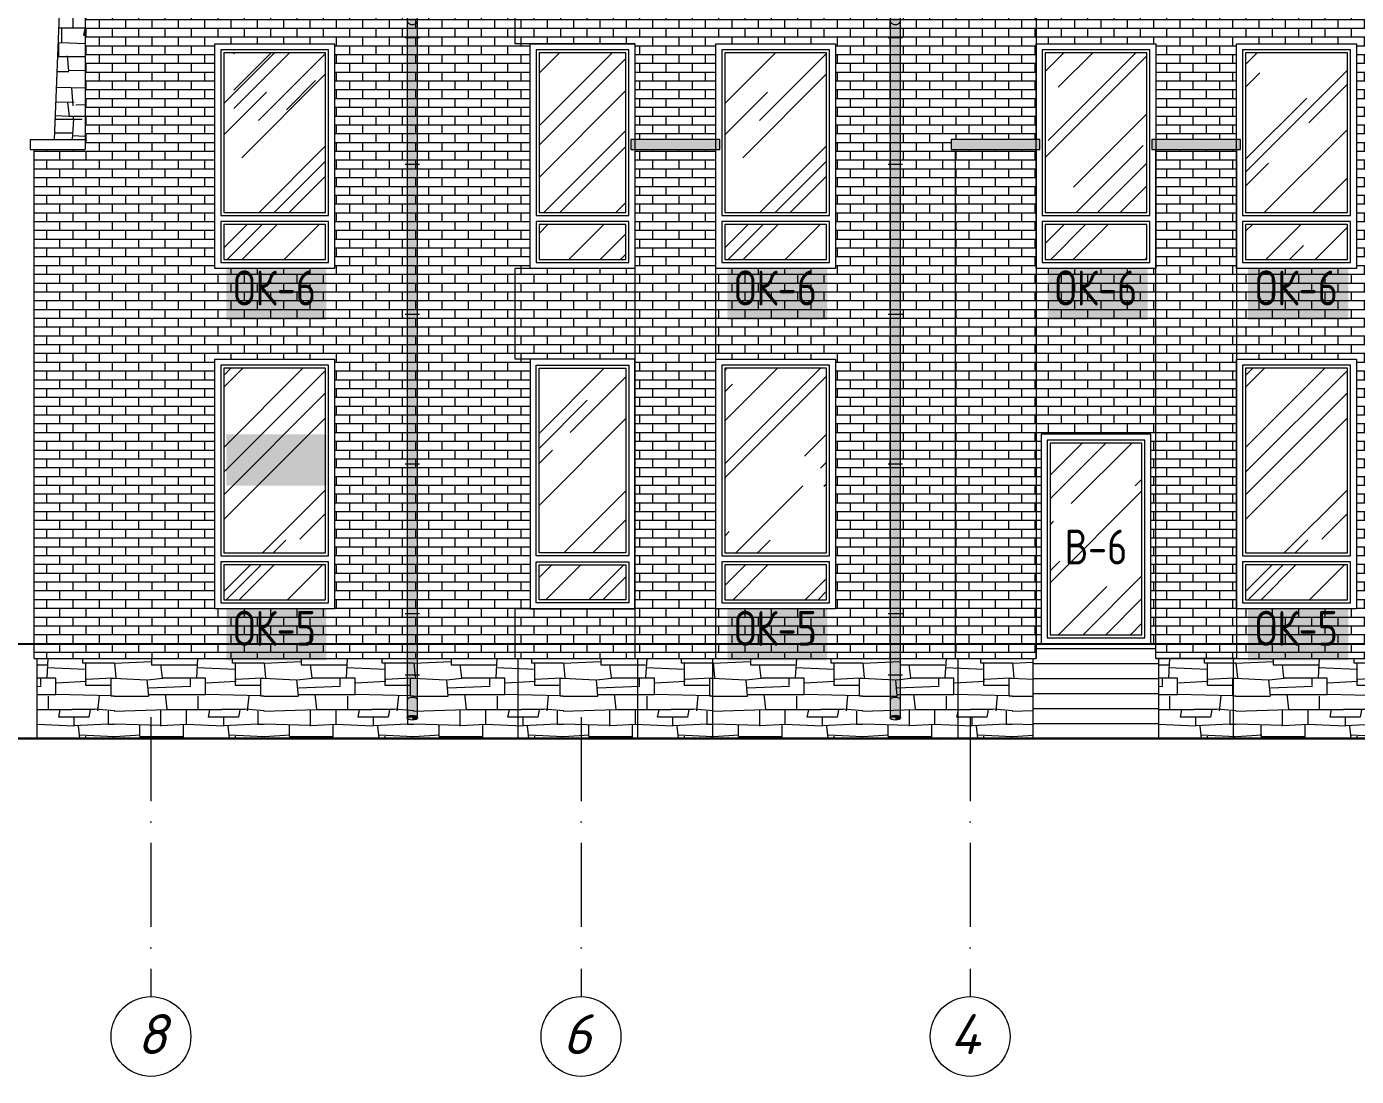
# Model space of a CAD drawing. Header units: millimetres. Extents: x 854812 to 1164625, y 589925 to 823301.
# Drawn here: x 1050892 to 1064218, y 752310 to 762829 of the extents above; entities that cross this region are included whole.
import ezdxf
from ezdxf.enums import TextEntityAlignment as Align

# ---------------------------------------------------------------- set-up
doc = ezdxf.new("R2010")
doc.units = ezdxf.units.MM
doc.linetypes.add('ACAD_ISO10W100', pattern=[18, 12, -3, 0, -3])
doc.linetypes.add('JIS_08_15', pattern=[17.25, 15, -0.75, 0.75, -0.75])
doc.layers.get('Defpoints').update_dxf_attribs({"color": 40})
for name, color, linetype, lineweight in [('АР_Марка_двери', 13, 'Continuous', 9), ('АР_Штрих_материалы', 27, 'Continuous', 9), ('окна', 132, 'Continuous', 18), ('оси', 50, 'JIS_08_15', 9), ('размеры', 215, 'Continuous', 13), ('стены', 172, 'Continuous', 30), ('текст', 7, 'Continuous', 13), ('ФАСАД', 7, 'Continuous', 13), ('ШТРИХ', 142, 'Continuous', 13), ('штриховка', 8, 'Continuous', 9)]:
    doc.layers.add(name, color=color, linetype=linetype, lineweight=lineweight)
doc.styles.add('GOST 2.304', font='isocpeur.ttf', dxfattribs={"width": 0.9})
doc.styles.add('Isocpeur', font='isocpeui.ttf')

# ---------------------------------------------------------------- blocks, each defined once
blk = doc.blocks.new('п')
at = {"layer": 'АР_Штрих_материалы', "ltscale": 100, "true_color": 0xffffff}
blk.add_hatch(color=7, dxfattribs=at).paths.add_polyline_path([(971891, 761696), (971002, 761696), (971002, 761596), (971891, 761596)])
at = {"layer": 'ФАСАД', "color": 7, "ltscale": 0.1}
blk.add_lwpolyline([(971891, 761696), (971002, 761696), (971002, 761596), (971891, 761596), (971891, 761696)], dxfattribs=at)
blk = doc.blocks.new('вв12')
at = {"layer": 'ШТРИХ', "ltscale": 0.1, "true_color": 0xffffff}
h = blk.add_hatch(color=7, dxfattribs=at)
edge = h.paths.add_edge_path()
edge.add_ellipse((1016873, 755904), major_axis=(-52.9, 0), ratio=0.467596, start_angle=0, end_angle=360)
edge.add_line((1016926, 755904), (1016820, 755904))
h.paths.add_polyline_path([(1016956, 763165), (1016790, 763165), (1016820, 763135), (1016926, 763135)])
h.paths.add_polyline_path([(1016956, 763224), (1016790, 763224), (1016790, 763165), (1016956, 763165)])
h.paths.add_polyline_path([(1016956, 763228), (1016790, 763228), (1016790, 763224), (1016956, 763224)])
blk.add_hatch(color=7, dxfattribs=at).paths.add_polyline_path([(1016820, 755904), (1016830, 755890), (1016844, 755883), (1016859, 755880), (1016873, 755879), (1016888, 755880), (1016902, 755883), (1016917, 755890), (1016926, 755904), (1016926, 763135), (1016820, 763135)])
h = blk.add_hatch(color=7, dxfattribs=at)
edge = h.paths.add_edge_path()
edge.add_line((1016873, 755904), (1016820, 755904))
edge.add_ellipse((1016873, 755904), major_axis=(-52.9, 0), ratio=0.467596, start_angle=0, end_angle=360)
edge.add_line((1016873, 755879), (1016873, 755904))
at = {"layer": 'ФАСАД', "color": 7}
for p, q in [((1016820, 763135, 0), (1016790, 763165, 0)), ((1016801, 762720, 0), (1016946, 762720, 0)), ((1016801, 761449, 0), (1016946, 761449, 0)), ((1016801, 759949, 0), (1016946, 759949, 0)), ((1016801, 758449, 0), (1016946, 758449, 0)), ((1016801, 756949, 0), (1016946, 756949, 0)), ((1016801, 756335, 0), (1016946, 756335, 0))]:
    blk.add_line(p, q, dxfattribs=at)
at = {"layer": 'ФАСАД', "ltscale": 0.1, "elevation": 0}
blk.add_lwpolyline([(1016973, 763224), (1016773, 763224), (1016773, 763426), (1016973, 763426)], close=True, dxfattribs=at)
at = {"layer": 'ФАСАД', "color": 7, "elevation": 0}
for points in [[(1016956, 763165), (1016790, 763165), (1016790, 763228), (1016956, 763228), (1016956, 763165), (1016926, 763135), (1016820, 763135), (1016820, 755904)], [(1016926, 755904), (1016926, 763135)]]:
    blk.add_lwpolyline(points, dxfattribs=at)
at = {"layer": 'ФАСАД', "color": 7}
for centre in [(1016873, 763079, 0), (1016873, 762916, 0)]:
    blk.add_arc(centre, 66.9, 217.649, 322.351, dxfattribs=at)
blk.add_ellipse((1016873, 755904, 0), major_axis=(-52.9, 0), ratio=0.467596, dxfattribs=at)
at = {"layer": 'ШТРИХ', "color": 19, "ltscale": 0.1}
blk.add_ellipse((1016873, 756081, 0), major_axis=(-52.9, 0), ratio=0.467596, start_param=3.141593, end_param=6.283185, dxfattribs=at)

msp = doc.modelspace()

# ---------------------------------------------------------------- hatches: boundary and pattern name
at = {"layer": 'АР_Штрих_материалы', "lineweight": 9, "ltscale": 100, "true_color": 0x080808}
h = msp.add_hatch(dxfattribs=at)
h.set_pattern_fill('AR-BRSTD', color=18, scale=1.3, style=0)
h.paths.add_polyline_path([(1055787.8, 763966), (1051477.8, 763966), (1051477.8, 763106), (1055787.8, 763106)])
h.paths.add_polyline_path([(1055937.5, 762655.9), (1055787.8, 762655.9), (1055787.8, 763106), (1051477.8, 763106), (1051477.8, 761596), (1050967.8, 761596), (1050967.8, 756496), (1053377.8, 756496), (1053377.8, 756995.9), (1052777.7, 756995.9), (1052777.7, 759495.9), (1053377.8, 759496), (1053977.9, 760406), (1052777.7, 760406), (1052777.7, 762656), (1053977.9, 762656), (1053977.9, 761906), (1053977.9, 760406), (1053377.8, 759496), (1053977.9, 759495.9), (1053977.7, 756995.9), (1053377.8, 756995.9), (1053377.8, 756496), (1055787.8, 756496), (1055787.8, 756995.9), (1055937.8, 756995.9), (1055937.5, 759495.9), (1055787.8, 759495.9), (1055787.8, 760406), (1055937.5, 760406)])
at = {"layer": 'АР_Штрих_материалы', "lineweight": 13, "ltscale": 100, "true_color": 0x080808}
h = msp.add_hatch(dxfattribs=at)
h.set_pattern_fill('AR-BRSTD', color=18, scale=1.3, style=0)
h.paths.add_polyline_path([(1059347.8, 763966), (1058557.8, 763966), (1058557.8, 763476), (1059347.8, 763476)], flags=16)
h.paths.add_polyline_path([(1058557.8, 763966), (1058497.8, 763966), (1058497.8, 763416), (1059407.8, 763416), (1059407.8, 763966), (1059347.8, 763966), (1059347.8, 763476), (1058557.8, 763476)], flags=17)
h.paths.add_polyline_path([(1058497.8, 763966), (1055787.8, 763966), (1055787.8, 763106), (1061007.8, 763106), (1061007.8, 763966), (1059407.8, 763966), (1059407.8, 763416), (1058497.8, 763416)])
h.paths.add_polyline_path([(1054300.9, 761151), (1055422.9, 761151), (1055422.9, 761601), (1054300.9, 761601)])
h.paths.add_polyline_path([(1054395.4, 757741), (1055598.4, 757741), (1055598.4, 758191), (1054395.4, 758191)])
at = {"layer": 'АР_Штрих_материалы', "lineweight": 9, "ltscale": 100, "true_color": 0x080808}
h = msp.add_hatch(dxfattribs=at)
h.set_pattern_fill('AR-BRSTD', color=18, scale=1.3, style=0)
h.paths.add_polyline_path([(1066227.8, 763966), (1061007.8, 763966), (1061007.8, 762655.9), (1062208.1, 762655.9), (1062208.1, 761696), (1063017.8, 761696), (1063017.8, 762655.9), (1064218.1, 762655.9), (1064218.1, 760405.9), (1064218.1, 756496), (1065418.1, 756496), (1065418.1, 761596), (1065378.1, 761596), (1065378.1, 761696), (1066227.8, 761696)])
h.paths.add_polyline_path([(1066227.8, 761596), (1065418.1, 761596), (1065418.1, 756496), (1066227.8, 756496)])
h.paths.add_polyline_path([(1063017.8, 761596), (1062208.1, 761596), (1062208.1, 760406), (1062207.8, 756496), (1063017.8, 756496)], flags=17)
at = {"layer": 'АР_Штрих_материалы', "lineweight": 13, "ltscale": 100, "true_color": 0x080808}
h = msp.add_hatch(dxfattribs=at)
h.set_pattern_fill('AR-BRSTD', color=18, scale=1.3, style=0)
h.paths.add_polyline_path([(1061007.8, 763106), (1055787.8, 763106), (1055787.8, 762655.9), (1056987.8, 762655.9), (1056987.7, 761696), (1057797.8, 761696), (1057797.8, 762655.9), (1058998.1, 762655.9), (1058998.1, 760406), (1058998.1, 756496), (1060197.8, 756496), (1060197.8, 761596), (1060157.8, 761596), (1060157.8, 761696), (1061007.8, 761696), (1061007.8, 762655.9)])
h.paths.add_polyline_path([(1056987.8, 761596), (1056987.8, 756496), (1057797.8, 756496), (1057797.8, 756995.9), (1057797.8, 756995.9), (1057797.8, 759495.9), (1057797.8, 761596)])
h.paths.add_polyline_path([(1061007.8, 761596), (1060197.8, 761596), (1060197.8, 756496), (1061007.8, 756496), (1061007.8, 760406), (1061007.8, 760406)], flags=17)
h = msp.add_hatch(dxfattribs=at)
h.set_pattern_fill('AR-BRSTD', color=18, scale=1.3, style=0)
h.paths.add_polyline_path([(1056987.8, 760406), (1055787.8, 760406), (1055787.8, 759495.9), (1055937.5, 759495.9), (1055937.5, 759496), (1056987.8, 759496)])
h.paths.add_polyline_path([(1058998.1, 760406), (1057797.8, 760406), (1057797.8, 759495.9), (1058998.1, 759495.9)])
h.paths.add_polyline_path([(1058998.1, 756995.9), (1057797.8, 756995.9), (1057797.8, 756496), (1058998.1, 756496)])
h.paths.add_polyline_path([(1056987.8, 756995.9), (1055787.8, 756995.9), (1055787.8, 756496), (1056987.8, 756496)])
at = {"layer": 'АР_Штрих_материалы', "lineweight": 9, "ltscale": 100, "true_color": 0x080808}
h = msp.add_hatch(dxfattribs=at)
h.set_pattern_fill('AR-BRSTD', color=18, scale=1.3, style=0)
h.paths.add_polyline_path([(1062207.8, 760406), (1061007.8, 760406), (1061007.8, 756596), (1061057.8, 756646), (1061057.8, 758746), (1062157.8, 758746), (1062157.8, 756646), (1062207.8, 756596)])
h.paths.add_polyline_path([(1064218.1, 760405.9), (1063017.8, 760405.9), (1063017.8, 759495.9), (1064218.1, 759495.9)])
h.paths.add_polyline_path([(1064218.1, 756995.9), (1063017.8, 756995.9), (1063017.8, 756496), (1064218.1, 756496)])
at = {"layer": 'ШТРИХ', "ltscale": 0.1}
h = msp.add_hatch(dxfattribs=at)
h.set_pattern_fill('AR-RROOF', scale=30, angle=45, style=0)
h.set_pattern_definition([(45, (-5020.1, 0.02), (646.57844, 1724.20918), [11430, -1524, 3810, -762]), (45, (-4572.9, 986.1), (-1255.4398, 177.8091), [2286, -251.46, 4572, -571.5]), (45, (-5208.7, 727.4), (2440.83361, 3162.8462), [6096, -1066.8, 3048, -762])])
h.paths.add_polyline_path([(1053887.7, 762566), (1052867.7, 762566), (1052867.7, 760966), (1053887.7, 760966)])
h.paths.add_polyline_path([(1053887.7, 760846), (1052867.7, 760846), (1052867.7, 760496), (1053887.7, 760496)])
h = msp.add_hatch(dxfattribs=at)
h.set_pattern_fill('AR-RROOF', scale=30, angle=45, style=0)
h.paths.add_polyline_path([(1052967.8, 762566), (1052967.8, 761996), (1053787.8, 761996), (1053787.8, 762566)])
h = msp.add_hatch(dxfattribs=at)
h.set_pattern_fill('AR-RROOF', scale=30, angle=45, style=0)
h.paths.add_polyline_path([(1056897.5, 762566), (1056027.5, 762565.9), (1056027.5, 760965.9), (1056897.5, 760965.9)])
h.paths.add_polyline_path([(1056897.5, 760845.9), (1056027.5, 760845.9), (1056027.5, 760496), (1056897.5, 760496)])
h = msp.add_hatch(dxfattribs=at)
h.set_pattern_fill('AR-RROOF', scale=30, angle=45, style=0)
h.paths.add_polyline_path([(1058907.8, 762566), (1057887.8, 762565.9), (1057887.8, 760965.9), (1058907.8, 760965.9)])
h.paths.add_polyline_path([(1058907.8, 760845.9), (1057887.8, 760845.9), (1057887.8, 760496), (1058907.8, 760496)])
h = msp.add_hatch(dxfattribs=at)
h.set_pattern_fill('AR-RROOF', scale=30, angle=45, style=0)
h.paths.add_polyline_path([(1062117.8, 762566), (1061097.8, 762565.9), (1061097.8, 760965.9), (1062117.8, 760965.9)])
h.paths.add_polyline_path([(1062117.8, 760845.9), (1061097.8, 760845.9), (1061097.8, 760496), (1062117.8, 760496)])
h = msp.add_hatch(dxfattribs=at)
h.set_pattern_fill('AR-RROOF', scale=30, angle=45, style=0)
h.paths.add_polyline_path([(1064127.8, 762565.9), (1063107.8, 762565.9), (1063107.8, 760965.9), (1064127.8, 760965.9)])
h.paths.add_polyline_path([(1064127.8, 760845.9), (1063107.8, 760845.9), (1063107.8, 760495.9), (1064127.8, 760496)])
at = {"layer": 'ШТРИХ', "ltscale": 0.1, "true_color": 0xffffff}
for points in [[(1052892.4, 760403.1), (1053897, 760403.1), (1053897, 759889.4), (1052892.4, 759889.4)], [(1057912.5, 760403.1), (1058917.1, 760403.1), (1058917.1, 759889.4), (1057912.5, 759889.4)], [(1061122.5, 760403.1), (1062127.1, 760403.1), (1062127.1, 759889.4), (1061122.5, 759889.4)], [(1063132.5, 760403.1), (1064137.1, 760403.1), (1064137.1, 759889.3), (1063132.5, 759889.3)], [(1052892.4, 758743.1), (1053897, 758743.1), (1053897, 758229.3), (1052892.4, 758229.3)], [(1052892.4, 756993.1), (1053897, 756993.1), (1053897, 756479.3), (1052892.4, 756479.3)], [(1057912.5, 756993.1), (1058917.1, 756993.1), (1058917.1, 756479.3), (1057912.5, 756479.3)], [(1063132.5, 756993.1), (1064137.1, 756993.1), (1064137.1, 756479.3), (1063132.5, 756479.3)]]:
    msp.add_hatch(color=7, dxfattribs=at).paths.add_polyline_path(points)
at = {"layer": 'ШТРИХ', "ltscale": 0.1}
h = msp.add_hatch(dxfattribs=at)
h.set_pattern_fill('AR-RROOF', scale=30, angle=45, style=0)
h.set_pattern_definition([(45, (-10240.15, -3e-09), (646.57844, 1724.20918), [11430, -1524, 3810, -762]), (45, (-9792.9, 986), (-1255.4398, 177.8091), [2286, -251.46, 4572, -571.5]), (45, (-10428.73, 727.4), (2440.83361, 3162.8462), [6096, -1066.8, 3048, -762])])
h.paths.add_polyline_path([(1053887.7, 759406), (1052867.7, 759405.9), (1052867.7, 757555.9), (1053887.7, 757556)])
h.paths.add_polyline_path([(1053887.7, 757436), (1052867.7, 757435.9), (1052867.7, 757085.9), (1053887.7, 757086)])
h = msp.add_hatch(dxfattribs=at)
h.set_pattern_fill('AR-RROOF', scale=30, angle=45, style=0)
h.paths.add_polyline_path([(1056897.8, 759406), (1056027.8, 759406), (1056027.8, 757556), (1056897.8, 757556)])
h.paths.add_polyline_path([(1056897.8, 757436), (1056027.8, 757436), (1056027.8, 757086), (1056897.8, 757086)])
h = msp.add_hatch(dxfattribs=at)
h.set_pattern_fill('AR-RROOF', scale=30, angle=45, style=0)
h.paths.add_polyline_path([(1058907.8, 759406), (1057887.8, 759405.9), (1057887.8, 757555.9), (1058907.8, 757556)])
h.paths.add_polyline_path([(1058907.8, 757436), (1057887.8, 757435.9), (1057887.8, 757085.9), (1058907.8, 757086)])
h = msp.add_hatch(dxfattribs=at)
h.set_pattern_fill('AR-RROOF', scale=30, angle=45, style=0)
h.paths.add_polyline_path([(1064127.8, 759406), (1063107.8, 759405.9), (1063107.8, 757555.9), (1064127.8, 757556)])
h.paths.add_polyline_path([(1064127.8, 757436), (1063107.8, 757435.9), (1063107.8, 757085.9), (1064127.8, 757086)])
h = msp.add_hatch(dxfattribs=at)
h.set_pattern_fill('AR-RROOF', scale=30, angle=45, style=0)
h.paths.add_polyline_path([(1061147.8, 758656), (1061147.8, 756736), (1062067.8, 756736), (1062067.8, 758656)])
at = {"layer": 'штриховка', "lineweight": 20, "true_color": 0x000000, "transparency": 33554687}
h = msp.add_hatch(dxfattribs=at)
h.set_pattern_fill('STNSQR', color=18, scale=1500, pattern_type=2)
h.set_pattern_definition([(3.3665, (422014.325, 1248540.04), (23999.998983, 1500.016445), [255.441, -25288.6395]), (90, (422269.3, 1248540), (-1500, 1500), [120, -1380]), (0, (422269.3, 1248540), (1500, 1500), [435, -1065]), (270, (422704.3, 1248660), (1500, -1500), [135, -1365]), (0, (422704.3, 1248525), (1500, 1500), [465, -1035]), (97.125, (423169.33, 1248525.04), (-1499.997423, 10500.00057), [120.9345, -11972.4525]), (275.1944, (422344.33, 1248540.04), (1499.992837, -15000.001005), [165.681, -16402.3605]), (177.5104, (422359.325, 1248375.043), (-1499.999748, 0.0015583), [345.3255, -34187.268]), (274.3987, (422209.33, 1248375.04), (1499.997534, -17999.999712), [195.576, -19362.0315]), (180, (422209.3, 1248210), (-1500, -1500), [195, -1305]), (1.9092, (422224.325, 1248180.043), (43499.9985474, 1500.0363616), [450.2505, -44574.7425]), (90, (422674.3, 1248195), (-1500, 1500), [180, -1320]), (180, (422674.3, 1248375), (-1500, -1500), [315, -1185]), (0, (422674.3, 1248375), (1500, 1500), [135, -1365]), (95.7106, (422809.33, 1248375.04), (-1500.001972, 13499.999135), [150.7485, -14924.0655]), (358.5312, (422674.325, 1248225.043), (1499.9993692, 0.0006339), [585.192, -57934.035]), (94.7636, (423259.33, 1248210.04), (-1499.987299, 16500.00142), [180.624, -17881.7685]), (181.9749, (423244.325, 1248390.043), (-42000.0005183, -1499.974642), [435.258, -43090.596]), (357.5104, (423169.325, 1248555.043), (1499.999748, -0.0015583), [345.3255, -34187.268]), (95.7106, (423244.33, 1248390.04), (-1500.001972, 13499.999135), [150.7485, -14924.0655]), (0, (423259.3, 1248315), (1500, 1500), [255, -1245]), (93.8141, (423514.33, 1248315.04), (-1500.009186, 20999.999012), [225.4995, -22324.4445]), (0, (422014.3, 1248045), (1500, 1500), [15, -1485]), (90, (422029.3, 1248045), (-1500, 1500), [165, -1335]), (270, (422314.3, 1248180), (1500, -1500), [255, -1245]), (0, (422029.3, 1248045), (1500, 1500), [285, -1215]), (274.7636, (422839.33, 1248210.04), (1499.987299, -16500.00142), [180.624, -17881.7685]), (178.4089, (422854.325, 1248060.043), (-1499.9993665, -0.000971), [540.2085, -53480.6205]), (1.302, (422854.325, 1248030.043), (64499.9982742, 1500.052659), [660.171, -65356.8735]), (276.3402, (422794.33, 1248060.04), (1500.00237, -11999.999104), [135.831, -13447.2465]), (278.1301, (423049.33, 1248030.04), (1499.999034, -8999.999665), [106.0665, -10500.5355]), (270, (423274.3, 1248045), (1500, -1500), [135, -1365]), (0, (423514.3, 1248390), (1500, 1500), [0, -1500]), (0, (423514.3, 1248480), (1500, 1500), [0, -1500]), (0, (423259.3, 1248210), (1500, 1500), [255, -1245]), (0, (423514.3, 1248360), (1500, 1500), [0, -1500]), (358.2643, (422314.325, 1247940.043), (1499.9997257, -6.16e-05), [495.2265, -49027.4955]), (0, (422809.3, 1247925), (1500, 1500), [255, -1245]), (355.9144, (423064.33, 1247925.04), (1500.000444, 0.000332), [210.5355, -20842.968]), (0, (423274.3, 1247925), (1500, 1500), [240, -1260]), (180, (422314.3, 1247925), (-1500, -1500), [300, -1200]), (90, (422929.3, 1248960), (-1500, 1500), [165, -1335]), (90, (422779.3, 1249050), (-1500, 1500), [75, -1425]), (95.1944, (422359.33, 1248945.04), (-1499.992837, 15000.001005), [165.681, -16402.3605]), (90, (423484.3, 1248945), (-1500, 1500), [180, -1320]), (181.6366, (422539.325, 1248810.043), (-50999.9998187, -1500.020787), [525.2145, -51996.21]), (183.3665, (422734.325, 1248660.04), (-23999.998983, -1500.016445), [255.441, -25288.6395]), (2.0454, (422359.325, 1249035.043), (40500.0008, 1499.994725), [420.2685, -41606.5095]), (0, (422359.3, 1248960), (1500, 1500), [570, -930]), (182.4896, (423454.325, 1248660.043), (-32999.9992196, -1500.026798), [345.3255, -34187.268]), (180, (423319.3, 1248810), (-1500, -1500), [225, -1275]), (178.4518, (423484.325, 1248945.043), (-1500.0000386, 0.0013506), [555.2025, -54965.064]), (180, (423514.3, 1248660), (-1500, -1500), [60, -1440]), (175.6013, (423514.33, 1248795.04), (-1499.999216, 0.00055), [195.576, -19362.0315]), (180, (423514.3, 1248945), (-1500, -1500), [30, -1470]), (270, (423454.3, 1248795), (1500, -1500), [135, -1365]), (84.2894, (423349.33, 1248795.04), (-0.000268, 1499.999758), [150.7485, -14924.0655]), (177.7094, (423109.325, 1248645.043), (-1500.0000596, -0.000203), [375.3, -37154.688]), (0, (422539.3, 1248810), (1500, 1500), [555, -945]), (270, (423109.3, 1248735), (1500, -1500), [90, -1410]), (180, (423259.3, 1248735), (-1500, -1500), [300, -1200]), (258.6901, (423274.33, 1248810.04), (0.00056, -1500.00044), [76.485, -7572.0435]), (78.6901, (422959.33, 1248735.04), (-0.00056, 1500.00044), [76.485, -7572.0435]), (270, (422734.3, 1248810), (1500, -1500), [150, -1350]), (90, (422854.3, 1248810), (-1500, 1500), [135, -1365]), (275.7106, (422524.33, 1248960.04), (1500.001972, -13499.999135), [150.7485, -14924.0655]), (178.1524, (422479.325, 1248645.043), (-1499.9998144, 0.0001665), [465.2415, -46058.946]), (0, (422014.3, 1248945), (1500, 1500), [345, -1155]), (270, (422479.3, 1248810), (1500, -1500), [165, -1335]), (96.3402, (422494.33, 1249125.04), (-1500.00237, 11999.999104), [135.831, -13447.2465]), (5.7106, (422344.33, 1249110.04), (13499.999135, 1500.001972), [150.7485, -14924.0655]), (0, (422434.3, 1249395), (1500, 1500), [510, -990]), (183.3665, (423484.325, 1249125.04), (-23999.998983, -1500.016445), [255.441, -25288.6395]), (180, (423484.3, 1249050), (-1500, -1500), [255, -1245]), (180, (423514.3, 1249275), (-1500, -1500), [315, -1185]), (0, (423484.3, 1249125), (1500, 1500), [30, -1470]), (357.7974, (422839.325, 1249230.043), (1499.999731, -0.000221), [390.288, -38638.5465]), (180, (422929.3, 1249125), (-1500, -1500), [435, -1065]), (182.8624, (423229.325, 1249095.04), (-28500.000025, -1499.99797), [300.375, -29737.1025]), (90, (423229.3, 1249050), (-1500, 1500), [225, -1275]), (90, (423199.3, 1249275), (-1500, 1500), [120, -1380]), (266.8202, (422854.325, 1249395.04), (0.0007885, -1499.999469), [270.417, -26771.2185]), (177.3974, (422344.325, 1249110.043), (-1500.000712, 0.000513), [330.3405, -32703.732]), (2.2906, (422014.325, 1249275.043), (36000.0001938, 1499.9936297), [375.3, -37154.688]), (270, (422389.3, 1249395), (1500, -1500), [135, -1365]), (275.7106, (422014.33, 1249275.04), (1500.001972, -13499.999135), [150.7485, -14924.0655]), (0, (422389.3, 1249260), (1500, 1500), [450, -1050]), (270, (422389.3, 1247925), (1500, -1500), [30, -1470]), (270, (422854.3, 1247925), (1500, -1500), [30, -1470]), (90, (423199.3, 1247895), (-1500, 1500), [30, -1470])])
h.paths.add_polyline_path([(1052137.8, 764066), (1052137.8, 764466), (1051277.8, 764466), (1051172.4, 761696), (1051477.8, 761696), (1051477.8, 763966), (1051437.8, 763966), (1051437.8, 764066)])
h = msp.add_hatch(dxfattribs=at)
h.set_pattern_fill('STNSQR', color=18, scale=1500, pattern_type=2)
h.set_pattern_definition([(3.3665, (421764.325, 1240210.01), (23999.998983, 1500.016445), [255.441, -25288.6395]), (90, (422019.3, 1240210), (-1500, 1500), [120, -1380]), (0, (422019.3, 1240210), (1500, 1500), [435, -1065]), (270, (422454.3, 1240330), (1500, -1500), [135, -1365]), (0, (422454.3, 1240195), (1500, 1500), [465, -1035]), (97.125, (422919.33, 1240195.01), (-1499.997423, 10500.00057), [120.9345, -11972.4525]), (275.1944, (422094.33, 1240210.01), (1499.992837, -15000.001005), [165.681, -16402.3605]), (177.5104, (422109.325, 1240045.01), (-1499.999748, 0.0015583), [345.3255, -34187.268]), (274.3987, (421959.33, 1240045.01), (1499.997534, -17999.999712), [195.576, -19362.0315]), (180, (421959.3, 1239880), (-1500, -1500), [195, -1305]), (1.9092, (421974.325, 1239850.013), (43499.9985474, 1500.0363616), [450.2505, -44574.7425]), (90, (422424.3, 1239865), (-1500, 1500), [180, -1320]), (180, (422424.3, 1240045), (-1500, -1500), [315, -1185]), (0, (422424.3, 1240045), (1500, 1500), [135, -1365]), (95.7106, (422559.33, 1240045.01), (-1500.001972, 13499.999135), [150.7485, -14924.0655]), (358.5312, (422424.325, 1239895.013), (1499.9993692, 0.0006339), [585.192, -57934.035]), (94.7636, (423009.33, 1239880.01), (-1499.987299, 16500.00142), [180.624, -17881.7685]), (181.9749, (422994.325, 1240060.013), (-42000.0005183, -1499.974642), [435.258, -43090.596]), (357.5104, (422919.325, 1240225.01), (1499.999748, -0.0015583), [345.3255, -34187.268]), (95.7106, (422994.33, 1240060.01), (-1500.001972, 13499.999135), [150.7485, -14924.0655]), (0, (423009.3, 1239985), (1500, 1500), [255, -1245]), (93.8141, (423264.33, 1239985.01), (-1500.009186, 20999.999012), [225.4995, -22324.4445]), (0, (421764.3, 1239715), (1500, 1500), [15, -1485]), (90, (421779.3, 1239715), (-1500, 1500), [165, -1335]), (270, (422064.3, 1239850), (1500, -1500), [255, -1245]), (0, (421779.3, 1239715), (1500, 1500), [285, -1215]), (274.7636, (422589.33, 1239880.01), (1499.987299, -16500.00142), [180.624, -17881.7685]), (178.4089, (422604.325, 1239730.013), (-1499.9993665, -0.000971), [540.2085, -53480.6205]), (1.302, (422604.325, 1239700.013), (64499.9982742, 1500.052659), [660.171, -65356.8735]), (276.3402, (422544.33, 1239730.01), (1500.00237, -11999.999104), [135.831, -13447.2465]), (278.1301, (422799.33, 1239700.01), (1499.999034, -8999.999665), [106.0665, -10500.5355]), (270, (423024.3, 1239715), (1500, -1500), [135, -1365]), (0, (423264.3, 1240060), (1500, 1500), [0, -1500]), (0, (423264.3, 1240150), (1500, 1500), [0, -1500]), (0, (423009.3, 1239880), (1500, 1500), [255, -1245]), (0, (423264.3, 1240030), (1500, 1500), [0, -1500]), (358.2643, (422064.325, 1239610.013), (1499.9997257, -6.16e-05), [495.2265, -49027.4955]), (0, (422559.3, 1239595), (1500, 1500), [255, -1245]), (355.9144, (422814.33, 1239595.01), (1500.000444, 0.000332), [210.5355, -20842.968]), (0, (423024.3, 1239595), (1500, 1500), [240, -1260]), (180, (422064.3, 1239595), (-1500, -1500), [300, -1200]), (90, (422679.3, 1240630), (-1500, 1500), [165, -1335]), (90, (422529.3, 1240720), (-1500, 1500), [75, -1425]), (95.1944, (422109.33, 1240615.01), (-1499.992837, 15000.001005), [165.681, -16402.3605]), (90, (423234.3, 1240615), (-1500, 1500), [180, -1320]), (181.6366, (422289.325, 1240480.013), (-50999.9998187, -1500.020787), [525.2145, -51996.21]), (183.3665, (422484.325, 1240330.01), (-23999.998983, -1500.016445), [255.441, -25288.6395]), (2.0454, (422109.325, 1240705.013), (40500.0008, 1499.994725), [420.2685, -41606.5095]), (0, (422109.3, 1240630), (1500, 1500), [570, -930]), (182.4896, (423204.325, 1240330.01), (-32999.9992196, -1500.026798), [345.3255, -34187.268]), (180, (423069.3, 1240480), (-1500, -1500), [225, -1275]), (178.4518, (423234.325, 1240615.013), (-1500.0000386, 0.0013506), [555.2025, -54965.064]), (180, (423264.3, 1240330), (-1500, -1500), [60, -1440]), (175.6013, (423264.33, 1240465.01), (-1499.999216, 0.00055), [195.576, -19362.0315]), (180, (423264.3, 1240615), (-1500, -1500), [30, -1470]), (270, (423204.3, 1240465), (1500, -1500), [135, -1365]), (84.2894, (423099.33, 1240465.01), (-0.000268, 1499.999758), [150.7485, -14924.0655]), (177.7094, (422859.325, 1240315.013), (-1500.0000596, -0.000203), [375.3, -37154.688]), (0, (422289.3, 1240480), (1500, 1500), [555, -945]), (270, (422859.3, 1240405), (1500, -1500), [90, -1410]), (180, (423009.3, 1240405), (-1500, -1500), [300, -1200]), (258.6901, (423024.33, 1240480), (0.00056, -1500.00044), [76.485, -7572.0435]), (78.6901, (422709.33, 1240405), (-0.00056, 1500.00044), [76.485, -7572.0435]), (270, (422484.3, 1240480), (1500, -1500), [150, -1350]), (90, (422604.3, 1240480), (-1500, 1500), [135, -1365]), (275.7106, (422274.33, 1240630.01), (1500.001972, -13499.999135), [150.7485, -14924.0655]), (178.1524, (422229.325, 1240315.013), (-1499.9998144, 0.0001665), [465.2415, -46058.946]), (0, (421764.3, 1240615), (1500, 1500), [345, -1155]), (270, (422229.3, 1240480), (1500, -1500), [165, -1335]), (96.3402, (422244.33, 1240795.01), (-1500.00237, 11999.999104), [135.831, -13447.2465]), (5.7106, (422094.33, 1240780.01), (13499.999135, 1500.001972), [150.7485, -14924.0655]), (0, (422184.3, 1241065), (1500, 1500), [510, -990]), (183.3665, (423234.325, 1240795.01), (-23999.998983, -1500.016445), [255.441, -25288.6395]), (180, (423234.3, 1240720), (-1500, -1500), [255, -1245]), (180, (423264.3, 1240945), (-1500, -1500), [315, -1185]), (0, (423234.3, 1240795), (1500, 1500), [30, -1470]), (357.7974, (422589.325, 1240900.013), (1499.9997312, -0.000221), [390.288, -38638.5465]), (180, (422679.3, 1240795), (-1500, -1500), [435, -1065]), (182.8624, (422979.325, 1240765.01), (-28500.000025, -1499.99797), [300.375, -29737.1025]), (90, (422979.3, 1240720), (-1500, 1500), [225, -1275]), (90, (422949.3, 1240945), (-1500, 1500), [120, -1380]), (266.8202, (422604.325, 1241065.01), (0.0007885, -1499.999469), [270.417, -26771.2185]), (177.3974, (422094.325, 1240780.01), (-1500.000712, 0.000513), [330.3405, -32703.732]), (2.2906, (421764.325, 1240945.013), (36000.0001938, 1499.9936297), [375.3, -37154.688]), (270, (422139.3, 1241065), (1500, -1500), [135, -1365]), (275.7106, (421764.33, 1240945.01), (1500.001972, -13499.999135), [150.7485, -14924.0655]), (0, (422139.3, 1240930), (1500, 1500), [450, -1050]), (270, (422139.3, 1239595), (1500, -1500), [30, -1470]), (270, (422604.3, 1239595), (1500, -1500), [30, -1470]), (90, (422949.3, 1239565), (-1500, 1500), [30, -1470])])
h.paths.add_polyline_path([(1060977.9, 755696), (1060977.9, 756496), (1050997.8, 756496), (1050997.8, 755696)])
h = msp.add_hatch(dxfattribs=at)
h.set_pattern_fill('STNSQR', color=18, scale=1500, pattern_type=2)
h.set_pattern_definition([(3.3665, (433004.325, 1240210.01), (23999.998983, 1500.016445), [255.441, -25288.6395]), (90, (433259.3, 1240210), (-1500, 1500), [120, -1380]), (0, (433259.3, 1240210), (1500, 1500), [435, -1065]), (270, (433694.3, 1240330), (1500, -1500), [135, -1365]), (0, (433694.3, 1240195), (1500, 1500), [465, -1035]), (97.125, (434159.33, 1240195.01), (-1499.997423, 10500.00057), [120.9345, -11972.4525]), (275.1944, (433334.33, 1240210.01), (1499.992837, -15000.001005), [165.681, -16402.3605]), (177.5104, (433349.325, 1240045.01), (-1499.999748, 0.0015583), [345.3255, -34187.268]), (274.3987, (433199.33, 1240045.01), (1499.997534, -17999.999712), [195.576, -19362.0315]), (180, (433199.3, 1239880), (-1500, -1500), [195, -1305]), (1.9092, (433214.325, 1239850.013), (43499.9985474, 1500.0363616), [450.2505, -44574.7425]), (90, (433664.3, 1239865), (-1500, 1500), [180, -1320]), (180, (433664.3, 1240045), (-1500, -1500), [315, -1185]), (0, (433664.3, 1240045), (1500, 1500), [135, -1365]), (95.7106, (433799.33, 1240045.01), (-1500.001972, 13499.999135), [150.7485, -14924.0655]), (358.5312, (433664.325, 1239895.013), (1499.9993692, 0.0006339), [585.192, -57934.035]), (94.7636, (434249.33, 1239880.01), (-1499.987299, 16500.00142), [180.624, -17881.7685]), (181.9749, (434234.325, 1240060.013), (-42000.0005183, -1499.974642), [435.258, -43090.596]), (357.5104, (434159.325, 1240225.01), (1499.999748, -0.0015583), [345.3255, -34187.268]), (95.7106, (434234.33, 1240060.01), (-1500.001972, 13499.999135), [150.7485, -14924.0655]), (0, (434249.3, 1239985), (1500, 1500), [255, -1245]), (93.8141, (434504.33, 1239985.01), (-1500.009186, 20999.999012), [225.4995, -22324.4445]), (0, (433004.3, 1239715), (1500, 1500), [15, -1485]), (90, (433019.3, 1239715), (-1500, 1500), [165, -1335]), (270, (433304.3, 1239850), (1500, -1500), [255, -1245]), (0, (433019.3, 1239715), (1500, 1500), [285, -1215]), (274.7636, (433829.33, 1239880.01), (1499.987299, -16500.00142), [180.624, -17881.7685]), (178.4089, (433844.325, 1239730.013), (-1499.9993665, -0.000971), [540.2085, -53480.6205]), (1.302, (433844.325, 1239700.013), (64499.9982742, 1500.052659), [660.171, -65356.8735]), (276.3402, (433784.33, 1239730.01), (1500.00237, -11999.999104), [135.831, -13447.2465]), (278.1301, (434039.33, 1239700.01), (1499.999034, -8999.999665), [106.0665, -10500.5355]), (270, (434264.3, 1239715), (1500, -1500), [135, -1365]), (0, (434504.3, 1240060), (1500, 1500), [0, -1500]), (0, (434504.3, 1240150), (1500, 1500), [0, -1500]), (0, (434249.3, 1239880), (1500, 1500), [255, -1245]), (0, (434504.3, 1240030), (1500, 1500), [0, -1500]), (358.2643, (433304.325, 1239610.013), (1499.9997257, -6.16e-05), [495.2265, -49027.4955]), (0, (433799.3, 1239595), (1500, 1500), [255, -1245]), (355.9144, (434054.33, 1239595.01), (1500.000444, 0.000332), [210.5355, -20842.968]), (0, (434264.3, 1239595), (1500, 1500), [240, -1260]), (180, (433304.3, 1239595), (-1500, -1500), [300, -1200]), (90, (433919.3, 1240630), (-1500, 1500), [165, -1335]), (90, (433769.3, 1240720), (-1500, 1500), [75, -1425]), (95.1944, (433349.33, 1240615.01), (-1499.992837, 15000.001005), [165.681, -16402.3605]), (90, (434474.3, 1240615), (-1500, 1500), [180, -1320]), (181.6366, (433529.325, 1240480.013), (-50999.9998187, -1500.020787), [525.2145, -51996.21]), (183.3665, (433724.325, 1240330.01), (-23999.998983, -1500.016445), [255.441, -25288.6395]), (2.0454, (433349.325, 1240705.013), (40500.0008, 1499.994725), [420.2685, -41606.5095]), (0, (433349.3, 1240630), (1500, 1500), [570, -930]), (182.4896, (434444.325, 1240330.01), (-32999.9992196, -1500.026798), [345.3255, -34187.268]), (180, (434309.3, 1240480), (-1500, -1500), [225, -1275]), (178.4518, (434474.325, 1240615.013), (-1500.0000386, 0.0013506), [555.2025, -54965.064]), (180, (434504.3, 1240330), (-1500, -1500), [60, -1440]), (175.6013, (434504.33, 1240465.01), (-1499.999216, 0.00055), [195.576, -19362.0315]), (180, (434504.3, 1240615), (-1500, -1500), [30, -1470]), (270, (434444.3, 1240465), (1500, -1500), [135, -1365]), (84.2894, (434339.33, 1240465.01), (-0.000268, 1499.999758), [150.7485, -14924.0655]), (177.7094, (434099.325, 1240315.013), (-1500.0000596, -0.000203), [375.3, -37154.688]), (0, (433529.3, 1240480), (1500, 1500), [555, -945]), (270, (434099.3, 1240405), (1500, -1500), [90, -1410]), (180, (434249.3, 1240405), (-1500, -1500), [300, -1200]), (258.6901, (434264.33, 1240480), (0.00056, -1500.00044), [76.485, -7572.0435]), (78.6901, (433949.33, 1240405), (-0.00056, 1500.00044), [76.485, -7572.0435]), (270, (433724.3, 1240480), (1500, -1500), [150, -1350]), (90, (433844.3, 1240480), (-1500, 1500), [135, -1365]), (275.7106, (433514.33, 1240630.01), (1500.001972, -13499.999135), [150.7485, -14924.0655]), (178.1524, (433469.325, 1240315.013), (-1499.9998144, 0.0001665), [465.2415, -46058.946]), (0, (433004.3, 1240615), (1500, 1500), [345, -1155]), (270, (433469.3, 1240480), (1500, -1500), [165, -1335]), (96.3402, (433484.33, 1240795.01), (-1500.00237, 11999.999104), [135.831, -13447.2465]), (5.7106, (433334.33, 1240780.01), (13499.999135, 1500.001972), [150.7485, -14924.0655]), (0, (433424.3, 1241065), (1500, 1500), [510, -990]), (183.3665, (434474.325, 1240795.01), (-23999.998983, -1500.016445), [255.441, -25288.6395]), (180, (434474.3, 1240720), (-1500, -1500), [255, -1245]), (180, (434504.3, 1240945), (-1500, -1500), [315, -1185]), (0, (434474.3, 1240795), (1500, 1500), [30, -1470]), (357.7974, (433829.325, 1240900.013), (1499.999731, -0.000221), [390.288, -38638.5465]), (180, (433919.3, 1240795), (-1500, -1500), [435, -1065]), (182.8624, (434219.325, 1240765.01), (-28500.000025, -1499.99797), [300.375, -29737.1025]), (90, (434219.3, 1240720), (-1500, 1500), [225, -1275]), (90, (434189.3, 1240945), (-1500, 1500), [120, -1380]), (266.8202, (433844.325, 1241065.01), (0.0007885, -1499.999469), [270.417, -26771.2185]), (177.3974, (433334.325, 1240780.01), (-1500.000712, 0.000513), [330.3405, -32703.732]), (2.2906, (433004.325, 1240945.013), (36000.0001938, 1499.9936297), [375.3, -37154.688]), (270, (433379.3, 1241065), (1500, -1500), [135, -1365]), (275.7106, (433004.33, 1240945.01), (1500.001972, -13499.999135), [150.7485, -14924.0655]), (0, (433379.3, 1240930), (1500, 1500), [450, -1050]), (270, (433379.3, 1239595), (1500, -1500), [30, -1470]), (270, (433844.3, 1239595), (1500, -1500), [30, -1470]), (90, (434189.3, 1239565), (-1500, 1500), [30, -1470])])
h.paths.add_polyline_path([(1066197.8, 755696), (1066197.8, 756496), (1062237.8, 756496), (1062237.8, 755696)])

# ---------------------------------------------------------------- linework, layer by layer
at = {"layer": 'Defpoints', "ltscale": 0.1}
msp.add_line((901206.4, 756646, 0), (1117696.6, 756646, 0), dxfattribs=at)
at = {"layer": 'окна', "color": 7, "ltscale": 0.1, "elevation": 0}
for points in [[(1053977.9, 760406), (1052777.7, 760406), (1052777.7, 762656), (1053977.9, 762656)], [(1053917.7, 760936), (1053917.7, 762596), (1052837.7, 762596), (1052837.7, 760936)], [(1056987.5, 760406), (1055937.5, 760406), (1055937.5, 762655.9), (1056987.8, 762655.9)], [(1056927.5, 760935.9), (1056927.5, 762596), (1055997.5, 762595.9), (1055997.5, 760935.9)], [(1058998.1, 760406), (1057797.8, 760406), (1057797.8, 762655.9), (1058998.1, 762655.9)], [(1058937.8, 760935.9), (1058937.8, 762596), (1057857.8, 762595.9), (1057857.8, 760935.9)], [(1062208.1, 760406), (1061007.8, 760406), (1061007.8, 762655.9), (1062208.1, 762655.9)], [(1062147.8, 760935.9), (1062147.8, 762596), (1061067.8, 762595.9), (1061067.8, 760935.9)], [(1064218.1, 760405.9), (1063017.8, 760405.9), (1063017.8, 762655.9), (1064218.1, 762655.9)], [(1064157.8, 760935.9), (1064157.8, 762595.9), (1063077.8, 762595.9), (1063077.8, 760935.9)], [(1052837.7, 760876), (1052837.7, 760466), (1053917.7, 760466), (1053917.7, 760876)], [(1055997.5, 760875.9), (1055997.5, 760466), (1056927.5, 760466), (1056927.5, 760875.9)], [(1057857.8, 760875.9), (1057857.8, 760466), (1058937.8, 760466), (1058937.8, 760875.9)], [(1061067.8, 760875.9), (1061067.8, 760466), (1062147.8, 760466), (1062147.8, 760875.9)], [(1063077.8, 760875.9), (1063077.8, 760465.9), (1064157.8, 760466), (1064157.8, 760875.9)], [(1053977.7, 756995.9), (1052777.7, 756995.9), (1052777.7, 759495.9), (1053977.9, 759495.9)], [(1055937.8, 756996), (1056987.8, 756996), (1056987.8, 759496), (1055937.5, 759496)], [(1058997.8, 756995.9), (1057797.8, 756995.9), (1057797.8, 759495.9), (1058998.1, 759495.9)], [(1064217.8, 756995.9), (1063017.8, 756995.9), (1063017.8, 759495.9), (1064218.1, 759495.9)], [(1053917.7, 757526), (1053917.7, 759436), (1052837.7, 759435.9), (1052837.7, 757525.9)], [(1055997.8, 757526), (1055997.8, 759436), (1056927.8, 759436), (1056927.8, 757526)], [(1058937.8, 757526), (1058937.8, 759436), (1057857.8, 759435.9), (1057857.8, 757525.9)], [(1064157.8, 757526), (1064157.8, 759436), (1063077.8, 759435.9), (1063077.8, 757525.9)], [(1052837.7, 757465.9), (1052837.7, 757055.9), (1053917.7, 757056), (1053917.7, 757466)], [(1056927.8, 757466), (1056927.8, 757056), (1055997.8, 757056), (1055997.8, 757466)], [(1057857.8, 757465.9), (1057857.8, 757055.9), (1058937.8, 757056), (1058937.8, 757466)], [(1063077.8, 757465.9), (1063077.8, 757055.9), (1064157.8, 757056), (1064157.8, 757466)]]:
    msp.add_lwpolyline(points, close=True, dxfattribs=at)
at = {"layer": 'окна', "color": 7, "lineweight": 5, "ltscale": 0.1, "elevation": 0}
for points in [[(1053887.7, 760966), (1053887.7, 762566), (1052867.7, 762566), (1052867.7, 760966)], [(1056897.5, 760965.9), (1056897.5, 762566), (1056027.5, 762565.9), (1056027.5, 760965.9)], [(1058907.8, 760965.9), (1058907.8, 762566), (1057887.8, 762565.9), (1057887.8, 760965.9)], [(1062117.8, 760965.9), (1062117.8, 762566), (1061097.8, 762565.9), (1061097.8, 760965.9)], [(1064127.8, 760965.9), (1064127.8, 762565.9), (1063107.8, 762565.9), (1063107.8, 760965.9)], [(1052867.7, 760846), (1052867.7, 760496), (1053887.7, 760496), (1053887.7, 760846)], [(1056027.5, 760845.9), (1056027.5, 760496), (1056897.5, 760496), (1056897.5, 760845.9)], [(1057887.8, 760845.9), (1057887.8, 760496), (1058907.8, 760496), (1058907.8, 760845.9)], [(1061097.8, 760845.9), (1061097.8, 760496), (1062117.8, 760496), (1062117.8, 760845.9)], [(1063107.8, 760845.9), (1063107.8, 760495.9), (1064127.8, 760496), (1064127.8, 760845.9)], [(1053887.7, 757556), (1053887.7, 759406), (1052867.7, 759405.9), (1052867.7, 757555.9)], [(1056027.8, 757556), (1056027.8, 759406), (1056897.8, 759406), (1056897.8, 757556)], [(1058907.8, 757556), (1058907.8, 759406), (1057887.8, 759405.9), (1057887.8, 757555.9)], [(1064127.8, 757556), (1064127.8, 759406), (1063107.8, 759405.9), (1063107.8, 757555.9)], [(1052867.7, 757435.9), (1052867.7, 757085.9), (1053887.7, 757086), (1053887.7, 757436)], [(1056897.8, 757436), (1056897.8, 757086), (1056027.8, 757086), (1056027.8, 757436)], [(1057887.8, 757435.9), (1057887.8, 757085.9), (1058907.8, 757086), (1058907.8, 757436)], [(1063107.8, 757435.9), (1063107.8, 757085.9), (1064127.8, 757086), (1064127.8, 757436)]]:
    msp.add_lwpolyline(points, close=True, dxfattribs=at)
at = {"layer": 'оси', "color": 7, "linetype": 'ACAD_ISO10W100', "ltscale": 70}
for p, q in [((1052137.8, 755909.5, 0), (1052137.8, 753110.3, 0)), ((1056447.8, 755909.5, 0), (1056447.8, 753110.3, 0)), ((1060347.8, 755909.5, 0), (1060347.8, 753110.3, 0)), ((1060347.8, 755909.5, 0), (1060347.8, 753110.3, 0))]:
    msp.add_line(p, q, dxfattribs=at)
at = {"layer": 'стены', "color": 7, "ltscale": 0.1}
msp.add_line((1072342.6, 755696, 0), (1049133.2, 755696, 0), dxfattribs=at)
at = {"layer": 'текст', "color": 7}
for centre in [(1052137.8, 752710.3, 0), (1056447.8, 752710.3, 0), (1060347.8, 752710.3, 0)]:
    msp.add_circle(centre, 400, dxfattribs=at)
at = {"layer": 'ФАСАД', "color": 7, "ltscale": 0.1}
for p, q in [((1051172.4, 761696, 0), (1051277.8, 764466, 0)), ((1051477.8, 763966, 0), (1051477.8, 761596, 0)), ((1055787.8, 762655.9, 0), (1055787.8, 763966, 0)), ((1061007.8, 763966), (1061007.8, 761696, 0)), ((1056987.5, 762655.9, 0), (1055787.8, 762655.9, 0)), ((1050928.1, 761696, 0), (1051477.8, 761696, 0)), ((1050928.1, 761696, 0), (1050928.1, 761596, 0)), ((1050928.1, 761596, 0), (1051477.8, 761596, 0)), ((1050967.8, 756496, 0), (1050967.8, 761596, 0)), ((1056987.8, 761596, 0), (1056987.8, 756496, 0)), ((1057797.8, 756496, 0), (1057797.8, 761596, 0)), ((1060197.8, 761596, 0), (1060197.8, 756496, 0)), ((1061007.8, 761596, 0), (1061007.8, 756496, 0)), ((1056987.5, 760406, 0), (1055787.8, 760406, 0)), ((1055787.8, 759495.9, 0), (1055787.8, 760406, 0)), ((1056987.5, 759495.9, 0), (1055787.8, 759495.9, 0)), ((1055787.8, 756496, 0), (1055787.8, 756995.9, 0)), ((1056987.5, 756995.9, 0), (1055787.8, 756995.9, 0)), ((1061007.8, 756596), (1061007.8, 756996, 0)), ((1061007.8, 756496, 0), (1061007.8, 756596)), ((1061007.8, 756596, 0), (1062207.8, 756596, 0)), ((1050967.8, 756496, 0), (1061007.8, 756496, 0)), ((1050997.8, 755696, 0), (1050997.8, 756496, 0)), ((1055817.8, 755696, 0), (1055817.8, 756496, 0)), ((1057017.8, 755696, 0), (1057017.8, 756496, 0)), ((1057767.9, 755695.9, 0), (1057767.9, 756495.9, 0)), ((1060227.8, 755696, 0), (1060227.8, 756496, 0)), ((1060977.9, 755695.9, 0), (1060977.9, 756495.9, 0)), ((1060977.9, 756446), (1062237.8, 756446)), ((1062207.8, 756496, 0), (1066227.8, 756496, 0)), ((1062237.8, 755696, 0), (1062237.8, 756496, 0)), ((1062987.9, 755695.9, 0), (1062987.9, 756495.9, 0)), ((1060977.9, 756296), (1062237.8, 756296)), ((1060977.9, 756146), (1062237.8, 756146)), ((1060977.9, 755996), (1062237.8, 755996)), ((1060977.9, 755846), (1062237.8, 755846))]:
    msp.add_line(p, q, dxfattribs=at)
at = {"layer": 'ФАСАД', "ltscale": 0.1, "elevation": 0}
msp.add_lwpolyline([(1062207.8, 761596), (1063017.8, 761596), (1063017.8, 756496), (1062207.8, 756496)], close=True, dxfattribs=at)
at = {"layer": 'ФАСАД', "color": 7, "ltscale": 0.1, "elevation": 0}
msp.add_lwpolyline([(1062157.8, 758746), (1061057.8, 758746), (1061057.8, 756646), (1062157.8, 756646)], close=True, dxfattribs=at)
at = {"layer": 'ФАСАД', "color": 7, "lineweight": 9, "ltscale": 0.1, "elevation": 0}
msp.add_lwpolyline([(1062097.8, 758686), (1061117.8, 758686), (1061117.8, 756706), (1062097.8, 756706)], close=True, dxfattribs=at)
at = {"layer": 'ФАСАД', "color": 7, "lineweight": 5, "ltscale": 0.1, "elevation": 0}
msp.add_lwpolyline([(1062067.8, 758656), (1061147.8, 758656), (1061147.8, 756736), (1062067.8, 756736)], close=True, dxfattribs=at)

# ---------------------------------------------------------------- block references
at = {"layer": 'размеры'}
for p in [(37884.6, 0), (42724.6, 0)]:
    msp.add_blockref('вв12', p, dxfattribs=at)
at = {"layer": 'ФАСАД'}
for p in [(85946.2, 0, 0), (89156.2, 0, 0), (91166.5, 0, 0)]:
    msp.add_blockref('п', p, dxfattribs=at)

# ---------------------------------------------------------------- texts
at = {"layer": 'АР_Марка_двери', "color": 7, "linetype": 'Continuous', "lineweight": 15, "style": 'GOST 2.304', "width": 0.8}
for s, p in [('ОК-6', (1053378.2, 760034.8, 0)), ('ОК-6', (1058398.3, 760034.8, 0)), ('ОК-6', (1061608.3, 760034.8, 0)), ('ОК-6', (1063618.3, 760034.8, 0)), ('В-6', (1061608.3, 757439.4, 0)), ('ОК-5', (1053378.2, 756624.8, 0)), ('ОК-5', (1058398.3, 756624.8, 0)), ('ОК-5', (1063618.3, 756624.8, 0))]:
    msp.add_text(s, height=350, dxfattribs=at).set_placement(p, align=Align.CENTER)
at = {"layer": 'текст', "color": 7, "style": 'Isocpeur'}
for s, p in [('8', (1052147.4, 752533.9, 0)), ('6', (1056407.8, 752533.9, 0)), ('4', (1060295, 752533.9, 0))]:
    msp.add_text(s, height=400, dxfattribs=at).set_placement(p, align=Align.CENTER)

doc.saveas('drawing.dxf')
